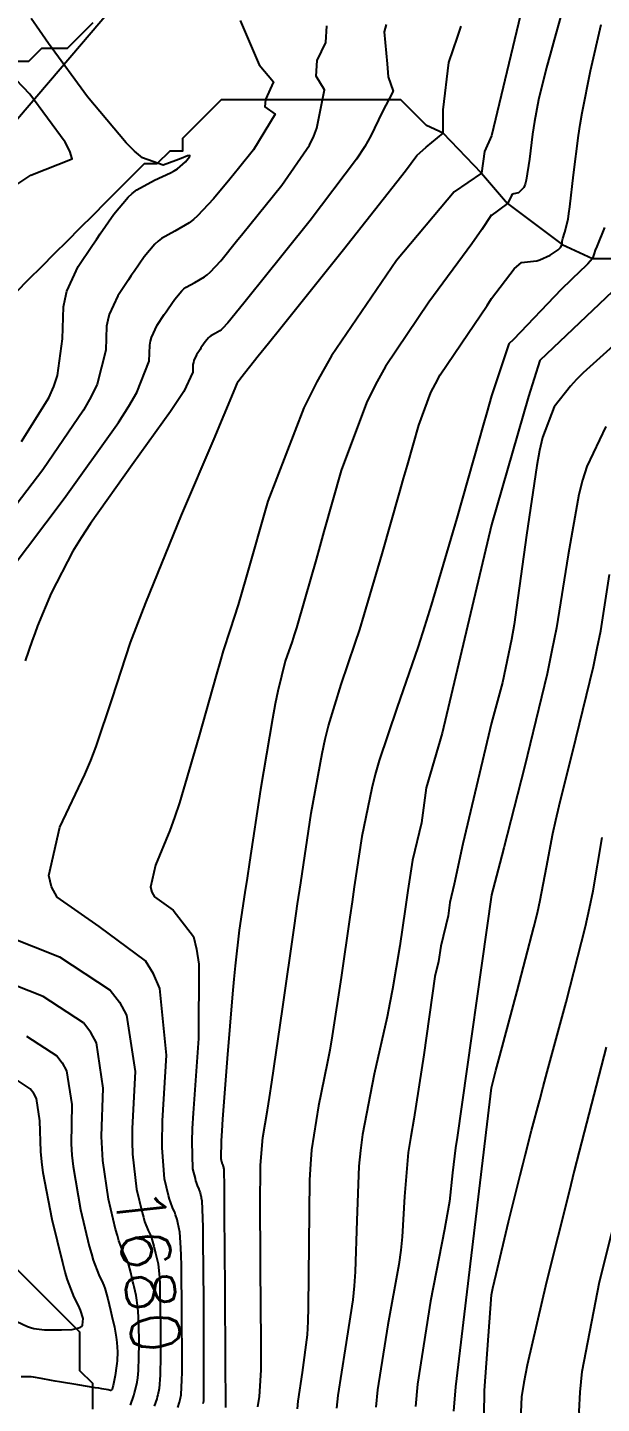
# Model space of a CAD drawing. Header units: metres. Extents: x 837117 to 838479, y 1189012 to 1191015.
# Drawn here: x 837963.9 to 838008.6, y 1190220.5 to 1190327.7 of the extents above; entities that cross this region are included whole.
import ezdxf

# ---------------------------------------------------------------- set-up
doc = ezdxf.new("R2010")
doc.units = ezdxf.units.M
doc.header["$LTSCALE"] = 0.3
for name, color, linetype in [('CORREDORVIA', 70, 'Continuous'), ('COTAS 10', 1, 'Continuous'), ('COTAS INT', 252, 'Continuous'), ('DRENAJE', 5, 'Continuous')]:
    doc.layers.add(name, color=color, linetype=linetype)
doc.styles.get("Standard").update_dxf_attribs({"font": 'simplex.shx'})

msp = doc.modelspace()

# ---------------------------------------------------------------- linework, layer by layer
at = {"layer": 'CORREDORVIA'}
msp.add_lwpolyline([(837910.68, 1191000.96), (838157.03, 1190996.19), (838237.17, 1190821.34), (838237, 1190602.88), (838240.03, 1190437.2), (838223.54, 1190366.27), (838212.2, 1190288.92), (838221.4, 1189997.88), (837954.54, 1189509.17), (837751.16, 1189231.38), (837593.19, 1189234.4), (837744.49, 1189686.61), (837750.28, 1189933.97), (837723.62, 1190051.52), (837726.09, 1190134.48), (837885.38, 1190229.43), (837983.18, 1190344.12), (837817.55, 1190502.19), (837798.03, 1190660.17), (837963.57, 1190795.98)], close=True, dxfattribs=at)
at = {"layer": 'COTAS 10'}
for points in [[(837991.81, 1190327.9), (837991.65, 1190327.33), (837991.88, 1190324.85), (837991.97, 1190323.84), (837992.36, 1190322.73), (837991.49, 1190321.08), (837990.62, 1190319.23), (837990.14, 1190318.4), (837989.5, 1190317.43), (837985.89, 1190312.66), (837982.1, 1190307.93), (837981.34, 1190306.99), (837980.71, 1190306.2), (837979.47, 1190304.67), (837979.06, 1190304.23), (837978.96, 1190304.14), (837978.85, 1190304.05), (837978.48, 1190303.84), (837978.15, 1190303.66), (837978.06, 1190303.59), (837977.98, 1190303.52), (837977.71, 1190303.2), (837977.45, 1190302.83), (837977.38, 1190302.72), (837977.31, 1190302.61), (837977.04, 1190302.2), (837976.82, 1190301.74), (837976.79, 1190301.59), (837976.76, 1190301.44), (837976.74, 1190300.83), (837976.04, 1190299.33), (837975.59, 1190298.62), (837975.02, 1190297.77), (837972.03, 1190293.63), (837968.79, 1190289.06), (837968.07, 1190287.95), (837967.42, 1190286.89), (837965.71, 1190283.63), (837964.67, 1190281.09), (837964.44, 1190280.5), (837964.24, 1190279.95), (837963.71, 1190278.37)], [(838008.8, 1190312.11), (838008.2, 1190310.62), (838008.08, 1190310.33), (838007.99, 1190310.09), (838007.86, 1190309.68), (838007.49, 1190309.27), (838007.26, 1190309.04), (838006.97, 1190308.75), (838005.42, 1190307.28), (838001.72, 1190303.37), (838001.36, 1190303.05), (838000, 1190298.99), (837999.64, 1190297.69), (837999.36, 1190296.71), (837999.02, 1190295.52), (837997.3, 1190289.47), (837995.3, 1190282.69), (837994.78, 1190281.04), (837994.29, 1190279.48), (837992.62, 1190274.68), (837991.26, 1190270.61), (837990.95, 1190269.52), (837990.68, 1190268.44), (837989.91, 1190264.68), (837989.32, 1190260.77), (837989.15, 1190259.6), (837988.97, 1190258.39), (837988.3, 1190253.7), (837987.6, 1190249.17), (837987.41, 1190248.05), (837987.22, 1190247), (837986.53, 1190243.7), (837986, 1190240.29), (837985.91, 1190239.16), (837985.84, 1190237.95), (837985.77, 1190232.94), (837985.74, 1190228.04), (837985.7, 1190226.91), (837985.64, 1190225.87), (837985.27, 1190222.94), (837984.92, 1190220.7), (837984.87, 1190220.1)], [(837999.32, 1190211.86), (837999.46, 1190221.53), (838000, 1190228.99), (838000.11, 1190229.5), (838000.36, 1190230.6), (838001.33, 1190234.67), (838002.24, 1190238.3), (838002.44, 1190239.11), (838002.63, 1190239.85), (838003.12, 1190241.79), (838003.76, 1190244.18), (838004.03, 1190245.19), (838004.34, 1190246.35), (838005.82, 1190251.79), (838007.31, 1190257.67), (838007.64, 1190259.1), (838007.92, 1190260.45), (838008.63, 1190264.61)], [(837962.31, 1190256.92), (837966.38, 1190255.3), (837970.31, 1190252.72), (837971.03, 1190251.79), (837971.59, 1190250.78), (837972.25, 1190246.38), (837972.03, 1190241.94), (837972.03, 1190241.61), (837972.03, 1190240.9), (837972.05, 1190239.95), (837972.37, 1190237.23), (837972.8, 1190235.41), (837972.9, 1190235.03), (837973, 1190234.71), (837973.27, 1190233.99), (837973.48, 1190233.58), (837973.53, 1190233.45), (837973.57, 1190233.32), (837973.72, 1190232.79), (837973.85, 1190232.23), (837973.92, 1190231.93), (837974.05, 1190231.4), (837974.15, 1190230.34), (837974.17, 1190229.85), (837974.19, 1190229.28), (837974.23, 1190226.53), (837974.23, 1190223.78), (837974.22, 1190223.21), (837974.21, 1190222.73), (837974.14, 1190221.7), (837974.02, 1190221.2), (837973.98, 1190221.05), (837973.94, 1190220.9), (837973.74, 1190220.31)]]:
    msp.add_lwpolyline(points, dxfattribs=at)
at = {"layer": 'COTAS INT'}
for points in [[(838006.37, 1190332.05), (838004.87, 1190326.73), (838004.56, 1190325.57), (838004.28, 1190324.56), (838003.66, 1190322.05), (838003.34, 1190320.36), (838003.26, 1190319.87), (838003.19, 1190319.36), (838002.96, 1190317.43), (838002.7, 1190315.8), (838002.62, 1190315.49), (838002.52, 1190315.23), (838002.11, 1190314.79), (838001.74, 1190314.72), (838001.67, 1190314.7), (838001.62, 1190314.67), (838001.53, 1190314.54), (838001.36, 1190314.16), (838001.26, 1190313.97), (837999.95, 1190313)], [(838002.7, 1190330.54), (838000, 1190319.23), (837999.47, 1190318.03), (837999.22, 1190316.34), (837997.1, 1190314.89), (837992.6, 1190309.54), (837987.55, 1190302.12), (837986.41, 1190300.09), (837985.38, 1190298.06), (837982.6, 1190290.8), (837980.91, 1190284.88), (837980.57, 1190283.7), (837980.27, 1190282.72), (837979.66, 1190280.8), (837979.12, 1190279.14), (837978.88, 1190278.31), (837978.59, 1190277.33), (837977.21, 1190272.44), (837975.7, 1190267.31), (837975.32, 1190266.17), (837974.97, 1190265.14), (837973.85, 1190262.44), (837973.46, 1190260.74), (837973.56, 1190260.35), (837973.76, 1190259.98), (837975.23, 1190258.94), (837976.79, 1190256.9), (837977.04, 1190255.91), (837977.21, 1190254.74), (837977.18, 1190248.94), (837976.77, 1190243.13), (837976.71, 1190241.94), (837976.67, 1190240.93), (837976.73, 1190238.81), (837976.92, 1190238.04), (837976.96, 1190237.87), (837977.01, 1190237.74), (837977.12, 1190237.43), (837977.21, 1190237.25), (837977.23, 1190237.2), (837977.25, 1190237.14), (837977.32, 1190236.92), (837977.37, 1190236.68), (837977.39, 1190236.61), (837977.4, 1190236.55), (837977.45, 1190236.32), (837977.5, 1190234.99), (837977.52, 1190234.22), (837977.53, 1190233.29), (837977.57, 1190228.5), (837977.59, 1190223.71), (837977.59, 1190222.78), (837977.59, 1190222.02), (837977.57, 1190220.71), (837977.52, 1190220.5)], [(837980.44, 1190328.23), (837981.92, 1190324.77), (837983.04, 1190323.44), (837982.4, 1190322.07), (837982.35, 1190321.51), (837983.16, 1190320.92), (837981.48, 1190318.16), (837980.3, 1190316.69), (837979.96, 1190316.28), (837979.62, 1190315.86), (837978.36, 1190314.34), (837977.12, 1190313.01), (837976.79, 1190312.72), (837976.46, 1190312.46), (837975.34, 1190311.81), (837974.31, 1190311.24), (837974.05, 1190311.04), (837973.8, 1190310.81), (837972.97, 1190309.83), (837972.18, 1190308.69), (837971.96, 1190308.36), (837971.73, 1190308.02), (837970.9, 1190306.77), (837970.24, 1190305.34), (837970.13, 1190304.9), (837970.04, 1190304.43), (837969.98, 1190302.56), (837969.31, 1190299.91), (837968.84, 1190298.95), (837968.24, 1190297.88), (837965.08, 1190293.22), (837961.75, 1190288.88)], [(837963.41, 1190295.44), (837965.53, 1190298.84), (837965.92, 1190299.72), (837966.22, 1190300.57), (837966.6, 1190303.43), (837966.68, 1190305.93), (837966.8, 1190306.55), (837966.95, 1190307.15), (837967.83, 1190309.06), (837968.94, 1190310.73), (837969.24, 1190311.18), (837969.54, 1190311.62), (837970.59, 1190313.15), (837971.71, 1190314.46), (837972.04, 1190314.76), (837972.39, 1190315.03), (837973.77, 1190315.79), (837975.02, 1190316.36), (837975.3, 1190316.51), (837975.55, 1190316.67), (837976.19, 1190317.21), (837976.48, 1190317.61), (837976.51, 1190317.67), (837976.51, 1190317.71), (837976.33, 1190317.68), (837975.84, 1190317.47), (837975.64, 1190317.4), (837975.42, 1190317.32), (837974.43, 1190316.97), (837972.83, 1190317.54), (837972.22, 1190318.05), (837971.55, 1190318.7), (837968.56, 1190322.27), (837965.52, 1190326.43), (837964.81, 1190327.44), (837964.17, 1190328.39)], [(837962.45, 1190285.31), (837966.74, 1190291), (837970.96, 1190296.93), (837971.76, 1190298.18), (837972.4, 1190299.25), (837973.36, 1190301.7), (837973.4, 1190302.94), (837973.46, 1190303.25), (837973.53, 1190303.54), (837973.97, 1190304.49), (837974.52, 1190305.32), (837974.67, 1190305.54), (837974.82, 1190305.76), (837975.34, 1190306.52), (837975.89, 1190307.17), (837976.06, 1190307.32), (837976.23, 1190307.45), (837976.91, 1190307.83), (837977.66, 1190308.26), (837977.87, 1190308.43), (837978.09, 1190308.62), (837978.92, 1190309.5), (837980.16, 1190311.03), (837980.65, 1190311.63), (837981.2, 1190312.31), (837983.69, 1190315.41), (837985.84, 1190318.52), (837986.18, 1190319.22), (837986.41, 1190319.84), (837986.99, 1190322.82), (837986.36, 1190323.89), (837986.42, 1190325.11), (837987.1, 1190326.52), (837987.17, 1190327.82)], [(837975.58, 1190220.22), (837975.71, 1190220.63), (837975.74, 1190220.74), (837975.77, 1190220.85), (837975.85, 1190221.2), (837975.9, 1190222.38), (837975.91, 1190222.93), (837975.91, 1190223), (837975.91, 1190223.75), (837975.9, 1190227.51), (837975.86, 1190231.28), (837975.84, 1190232.04), (837975.82, 1190232.66), (837975.75, 1190233.86), (837975.66, 1190234.24), (837975.64, 1190234.35), (837975.61, 1190234.46), (837975.52, 1190234.85), (837975.41, 1190235.23), (837975.38, 1190235.33), (837975.34, 1190235.42), (837975.2, 1190235.71), (837975, 1190236.22), (837974.94, 1190236.45), (837974.86, 1190236.72), (837974.55, 1190238.02), (837974.36, 1190240.44), (837974.37, 1190241.42), (837974.38, 1190241.88), (837974.4, 1190242.53), (837974.71, 1190247.66), (837974.19, 1190252.84), (837973.7, 1190253.99), (837973.06, 1190255.01), (837969.46, 1190257.66), (837966.19, 1190259.96), (837965.76, 1190260.77), (837965.53, 1190261.64), (837966.39, 1190265.41), (837968.35, 1190269.52), (837968.81, 1190270.61), (837969.23, 1190271.69), (837970.46, 1190275.41), (837971.9, 1190279.79), (837972.46, 1190281.27), (837973.08, 1190282.88), (837975.87, 1190289.69), (837978.48, 1190295.84), (837978.99, 1190297.03), (837979.4, 1190298.01), (837980.09, 1190299.69), (837980.19, 1190299.95), (837980.23, 1190300.02), (837980.28, 1190300.1), (837980.48, 1190300.39), (837981.85, 1190302.11), (837982.63, 1190303.09), (837983.59, 1190304.28), (837988.49, 1190310.39), (837993.3, 1190316.51), (837994.19, 1190317.71), (837994.92, 1190318.37), (837996.23, 1190319.44), (837996.23, 1190321.27), (837996.68, 1190324.96), (837997.36, 1190326.92), (837997.63, 1190327.77)], [(837981.82, 1190220.26), (837981.95, 1190221.08), (837982.07, 1190223.13), (837982.08, 1190224.13), (837982.08, 1190225.3), (837982.03, 1190231.08), (837982, 1190236.89), (837982.01, 1190238.08), (837982.03, 1190239.09), (837982.19, 1190241.24), (837982.57, 1190243.37), (837982.72, 1190244.36), (837982.9, 1190245.54), (837983.72, 1190251.24), (837984.66, 1190257.76), (837984.91, 1190259.44), (837985.15, 1190261.07), (837985.97, 1190266.51), (837986.81, 1190271.14), (837987.06, 1190272.26), (837987.31, 1190273.31), (837988.29, 1190276.51), (837989.4, 1190279.74), (837989.74, 1190280.8), (837990.09, 1190281.95), (837991.49, 1190286.7), (837992.84, 1190291.43), (837993.16, 1190292.55), (837993.46, 1190293.6), (837994.34, 1190296.7), (837995.29, 1190299.25), (837995.63, 1190299.94), (837996, 1190300.62), (837997.64, 1190303.05), (837999.67, 1190306.04), (838000, 1190306.58), (838001.77, 1190308.89), (838002.35, 1190309.39), (838003.28, 1190309.47), (838003.52, 1190309.52), (838003.76, 1190309.59), (838004.57, 1190309.96), (838005.18, 1190310.37), (838005.3, 1190310.46), (838005.38, 1190310.55), (838005.5, 1190310.79), (838005.5, 1190311.05), (838005.52, 1190311.15), (838005.55, 1190311.25), (838005.72, 1190311.73), (838005.96, 1190312.75), (838006.03, 1190313.2), (838006.1, 1190313.72), (838006.39, 1190316.21), (838006.77, 1190319.26), (838006.91, 1190320.13), (838007.05, 1190321.02), (838007.7, 1190324.31), (838008.53, 1190327.9)], [(837964.14, 1190316.17), (837967.36, 1190317.44), (837967.17, 1190318.04), (837966.81, 1190318.76), (837964.05, 1190322.48), (837960.8, 1190325.88)], [(837962.96, 1190315.4), (837964.14, 1190316.17)], [(838000, 1190313.08), (837999.95, 1190313), (837999.25, 1190311.95), (837998.48, 1190310.83), (837995.12, 1190306.3), (837991.75, 1190301.29), (837990.98, 1190299.87), (837990.27, 1190298.45), (837988.31, 1190293.19), (837986.96, 1190288.42), (837986.64, 1190287.29), (837986.34, 1190286.25), (837985.48, 1190283.19), (837984.81, 1190280.93), (837984.64, 1190280.38), (837984.48, 1190279.87), (837983.95, 1190278.34), (837983.36, 1190276.01), (837983.16, 1190275), (837982.94, 1190273.84), (837982.03, 1190268.34), (837981.16, 1190262.69), (837980.97, 1190261.43), (837980.8, 1190260.31), (837980.37, 1190257.39), (837980.05, 1190254.61), (837979.95, 1190253.58), (837979.84, 1190252.44), (837979.42, 1190247.39), (837979.06, 1190242.68), (837979, 1190241.75), (837978.95, 1190240.99), (837978.92, 1190239.61), (837978.98, 1190239.35), (837979, 1190239.3), (837979.01, 1190239.25), (837979.05, 1190239.15), (837979.08, 1190239.09), (837979.08, 1190239.07), (837979.09, 1190239.05), (837979.11, 1190238.98), (837979.13, 1190238.9), (837979.13, 1190238.88), (837979.14, 1190238.86), (837979.16, 1190238.78), (837979.18, 1190237.31), (837979.19, 1190236.41), (837979.2, 1190235.3), (837979.24, 1190229.49), (837979.28, 1190223.68), (837979.28, 1190222.56), (837979.29, 1190221.67), (837979.29, 1190220.21)], [(838009.42, 1190307.11), (838003.76, 1190301.75), (838002.88, 1190298.95), (838000, 1190288.96), (837996.15, 1190272.73), (837994.92, 1190268.46), (837994.54, 1190265.74), (837993.85, 1190262.85), (837993.49, 1190260.47), (837993.39, 1190259.75), (837993.28, 1190259.02), (837992.87, 1190256.16), (837992.3, 1190252.8), (837992.1, 1190251.74), (837991.87, 1190250.63), (837990.88, 1190246.16), (837989.97, 1190241.48), (837989.81, 1190240.24), (837989.68, 1190239.02), (837989.51, 1190234.79), (837989.4, 1190230.78), (837989.32, 1190229.69), (837989.21, 1190228.61), (837988.6, 1190224.79), (837988.03, 1190221.14), (837987.94, 1190220.17)], [(838009.47, 1190302.9), (838007.14, 1190300.79), (838006.61, 1190300.26), (838006.14, 1190299.76), (838004.88, 1190298.15), (838003.98, 1190295.74), (838003.75, 1190294.73), (838003.52, 1190293.57), (838002.72, 1190288.15), (838001.96, 1190282.51), (838001.76, 1190281.2), (838001.56, 1190280.02), (838000.86, 1190276.67), (838000, 1190273.54), (838000, 1190273.53), (837997.76, 1190264.1), (837997.1, 1190260.97), (837996.77, 1190259.53), (837996.62, 1190258.51), (837996.05, 1190256.13), (837995.87, 1190254.95), (837995.6, 1190253.78), (837994.73, 1190247.69), (837993.95, 1190242.68), (837993.71, 1190241.32), (837993.52, 1190240.08), (837993.24, 1190236.65), (837993.06, 1190233.51), (837992.94, 1190232.47), (837992.78, 1190231.34), (837991.93, 1190226.65), (837991.14, 1190221.58), (837991.01, 1190220.24)], [(838008.9, 1190296.62), (838007.43, 1190293.48), (838007.09, 1190292.43), (838006.79, 1190291.31), (838005.96, 1190286.62), (838005.06, 1190280.93), (838004.71, 1190279.17), (838004.33, 1190277.34), (838002.58, 1190270.07), (838000.95, 1190263.8), (838000.64, 1190262.6), (838000.39, 1190261.63), (838000, 1190260.14), (837997.34, 1190241.25), (837997.19, 1190240.44), (837996.97, 1190238.5), (837996.72, 1190236.25), (837996.56, 1190235.25), (837996.35, 1190234.08), (837995.26, 1190228.5), (837994.24, 1190222.03), (837994.08, 1190220.3)], [(837997.07, 1190219.94), (837997.22, 1190221.83), (838000, 1190245.11), (838000.08, 1190245.43), (838000.35, 1190246.46), (838000.65, 1190247.6), (838002, 1190252.64), (838003.31, 1190257.63), (838003.58, 1190258.73), (838003.8, 1190259.72), (838004.29, 1190262.29), (838004.78, 1190264.92), (838005.01, 1190265.94), (838005.28, 1190267.08), (838006.58, 1190272.29), (838007.94, 1190277.93), (838008.24, 1190279.35), (838008.51, 1190280.7), (838009.2, 1190285.09)], [(837971.91, 1190220.41), (837972.16, 1190221.16), (837972.22, 1190221.36), (837972.27, 1190221.55), (837972.42, 1190222.2), (837972.46, 1190222.53), (837972.52, 1190223.09), (837972.53, 1190223.43), (837972.54, 1190223.81), (837972.56, 1190225.54), (837972.52, 1190227.27), (837972.49, 1190227.66), (837972.47, 1190228.01), (837972.34, 1190228.94), (837972.18, 1190229.62), (837972.14, 1190229.82), (837972.09, 1190230.01), (837971.93, 1190230.73), (837971.73, 1190231.41), (837971.67, 1190231.58), (837971.61, 1190231.74), (837971.35, 1190232.27), (837971, 1190233.19), (837970.88, 1190233.61), (837970.74, 1190234.09), (837970.18, 1190236.43), (837969.74, 1190239.46), (837969.68, 1190240.38), (837969.65, 1190241.33), (837969.65, 1190241.34), (837969.78, 1190245.09), (837969.26, 1190248.61), (837968.81, 1190249.42), (837968.24, 1190250.16), (837965.09, 1190252.22), (837961.75, 1190253.55)], [(837963.81, 1190249.14), (837966.16, 1190247.6), (837966.59, 1190247.05), (837966.92, 1190246.44), (837967.32, 1190243.81), (837967.28, 1190240.74), (837967.34, 1190239.86), (837967.43, 1190238.97), (837968, 1190235.64), (837968.68, 1190232.78), (837968.85, 1190232.19), (837968.99, 1190231.68), (837969.42, 1190230.54), (837969.74, 1190229.91), (837969.82, 1190229.71), (837969.9, 1190229.5), (837970.13, 1190228.67), (837970.33, 1190227.79), (837970.39, 1190227.55), (837970.45, 1190227.32), (837970.64, 1190226.48), (837970.79, 1190225.69), (837970.82, 1190225.48), (837970.84, 1190225.27), (837970.89, 1190224.55), (837970.86, 1190223.85), (837970.84, 1190223.65), (837970.82, 1190223.45), (837970.71, 1190222.7), (837970.58, 1190222.07), (837970.56, 1190221.94), (837970.53, 1190221.84), (837970.48, 1190221.62), (837970.41, 1190221.56), (837970.38, 1190221.55), (837970.35, 1190221.55), (837970.17, 1190221.58), (837969.67, 1190221.67), (837969.44, 1190221.71), (837969.16, 1190221.76), (837967.8, 1190221.97), (837966.37, 1190222.21), (837966.04, 1190222.26), (837965.75, 1190222.31), (837964.94, 1190222.47), (837964.34, 1190222.58), (837964.17, 1190222.6), (837964.01, 1190222.61), (837963.39, 1190222.61)], [(838008.93, 1190248.28), (838007.96, 1190244.57), (838006.84, 1190240.16), (838006.45, 1190238.64), (838006.04, 1190237), (838004.29, 1190230), (838002.78, 1190223.5), (838002.53, 1190222.17), (838002.34, 1190221.04), (838002.23, 1190218.67), (838002.73, 1190216.5), (838002.92, 1190215.5), (838003.13, 1190214.33), (838004.1, 1190208.67), (838005.78, 1190202.55), (838006.44, 1190201.1), (838007.19, 1190199.74), (838010.6, 1190195.72)], [(837963.05, 1190226.92), (837963.89, 1190226.52), (837964.12, 1190226.44), (837964.36, 1190226.38), (837965.21, 1190226.27), (837966.06, 1190226.26), (837966.29, 1190226.26), (837966.52, 1190226.26), (837967.35, 1190226.29), (837967.98, 1190226.44), (837968.09, 1190226.52), (837968.17, 1190226.63), (837968.21, 1190227.14), (837968.01, 1190227.79), (837967.94, 1190227.97), (837967.86, 1190228.15), (837967.5, 1190228.82), (837966.99, 1190230.16), (837966.81, 1190230.76), (837966.63, 1190231.47), (837965.81, 1190234.85), (837965.11, 1190238.48), (837964.99, 1190239.34), (837964.91, 1190240.15), (837964.85, 1190242.53), (837964.59, 1190244.27), (837964.37, 1190244.68), (837964.09, 1190245.04), (837962.53, 1190246.06)], [(838008.67, 1190210.9), (838008.41, 1190211.97), (838007.36, 1190215.6), (838006.83, 1190219.9), (838006.9, 1190221.4), (838007.06, 1190223.03), (838008.41, 1190230), (838010.27, 1190237.43)]]:
    msp.add_lwpolyline(points, dxfattribs=at)
at = {"layer": 'DRENAJE'}
for p, q in [((837999.22, 1190316.34), (838001.26, 1190313.97)), ((838001.26, 1190313.97), (838005.5, 1190310.79)), ((838005.5, 1190310.79), (838007.86, 1190309.68)), ((838007.86, 1190309.68), (838011.96, 1190309.7))]:
    msp.add_line(p, q, dxfattribs=at)
for points in [[(837968.96, 1190328.04, 0), (837967.96, 1190327.04, 0), (837966.96, 1190326.04, 0), (837965.96, 1190326.04, 0), (837964.96, 1190326.04, 0), (837963.96, 1190325.04, 0), (837962.96, 1190325.04, 0)], [(837999.22, 1190316.34, 0), (837996.23, 1190319.44, 0), (837994.95, 1190320.04, 0), (837993.95, 1190321.04, 0), (837992.95, 1190322.04, 0), (837991.95, 1190322.04, 0), (837990.95, 1190322.04, 0), (837989.95, 1190322.04, 0), (837988.95, 1190322.04, 0), (837987.95, 1190322.04, 0), (837986.95, 1190322.04, 0), (837985.95, 1190322.04, 0), (837984.95, 1190322.04, 0), (837983.95, 1190322.04, 0), (837982.95, 1190322.04, 0), (837981.95, 1190322.04, 0), (837980.95, 1190322.04, 0), (837979.95, 1190322.04, 0), (837978.95, 1190322.04, 0), (837977.95, 1190321.04, 0), (837976.95, 1190320.04, 0), (837975.95, 1190319.04, 0), (837975.95, 1190318.05, 0), (837974.96, 1190318.05, 0), (837973.96, 1190317.05, 0), (837972.96, 1190317.05, 0), (837971.96, 1190316.05, 0), (837970.96, 1190315.05, 0), (837969.96, 1190314.05, 0), (837968.96, 1190313.05, 0), (837967.96, 1190312.05, 0), (837966.96, 1190311.05, 0), (837965.96, 1190310.05, 0), (837964.96, 1190309.05, 0), (837963.96, 1190308.05, 0), (837962.96, 1190307.05, 0)], [(837968.96, 1190220.08, 0), (837968.96, 1190221.08, 0), (837968.96, 1190222.08, 0), (837967.96, 1190223.08, 0), (837967.96, 1190224.08, 0), (837967.96, 1190225.08, 0), (837967.96, 1190226.08, 0), (837966.96, 1190227.08, 0), (837965.96, 1190228.08, 0), (837964.96, 1190229.08, 0), (837963.96, 1190230.07, 0), (837962.96, 1190231.07, 0), (837961.96, 1190232.07, 0), (837961.96, 1190233.07, 0), (837960.96, 1190234.07, 0), (837959.96, 1190235.07, 0), (837958.96, 1190236.07, 0), (837957.96, 1190237.07, 0)]]:
    msp.add_polyline3d(points, dxfattribs=at)

# ---------------------------------------------------------------- texts
at = {"layer": 'COTAS 10', "insert": (837970.63, 1190237.17), "char_height": 3.8, "attachment_point": 7, "rotation": 276.6022}
msp.add_mtext('1680', dxfattribs=at)

doc.saveas('drawing.dxf')
